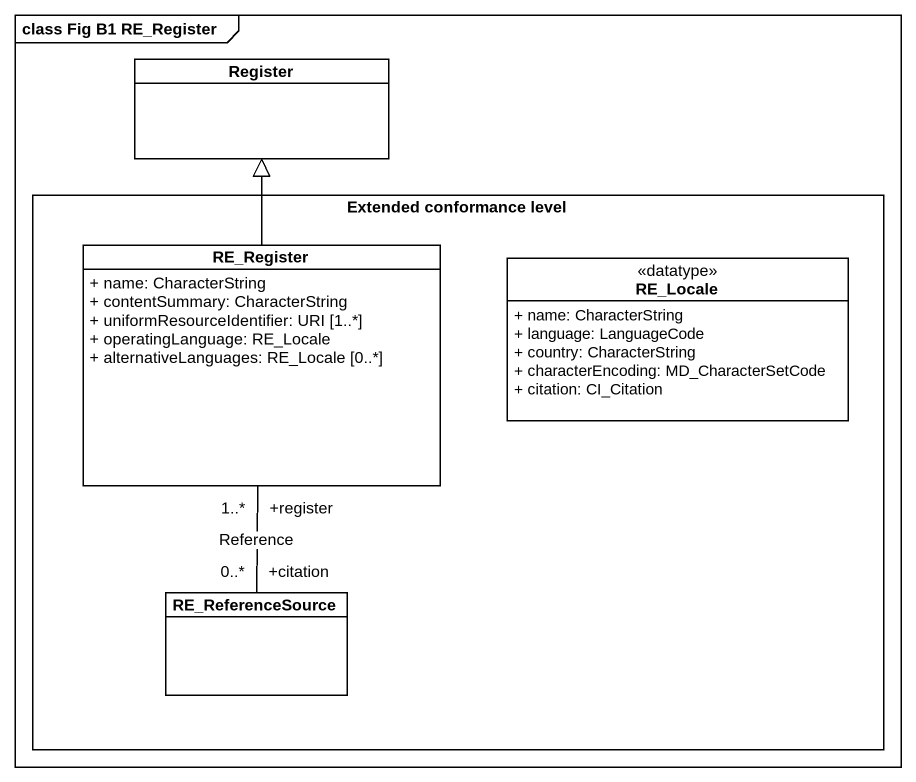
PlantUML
@startuml
mainframe class Fig B1 RE_Register
hide circle
hide empty members
skinparam classAttributeIconSize 0
class Register #FFFFFF
rectangle "Extended conformance level" as Extended_conformance_level {
  class RE_Register #FFFFFF {
    + name: CharacterString
    + contentSummary: CharacterString
    + uniformResourceIdentifier: URI [1..*]
    + operatingLanguage: RE_Locale
    + alternativeLanguages: RE_Locale [0..*]
  }
  class RE_Locale <<datatype>> #FFFFFF {
    + name: CharacterString
    + language: LanguageCode
    + country: CharacterString
    + characterEncoding: MD_CharacterSetCode
    + citation: CI_Citation
  }
  class RE_ReferenceSource #FFFFFF
}
RE_Register -up-|> Register
RE_Register "+register\n1..*" -- "+citation\n0..*" RE_ReferenceSource : Reference
@enduml
